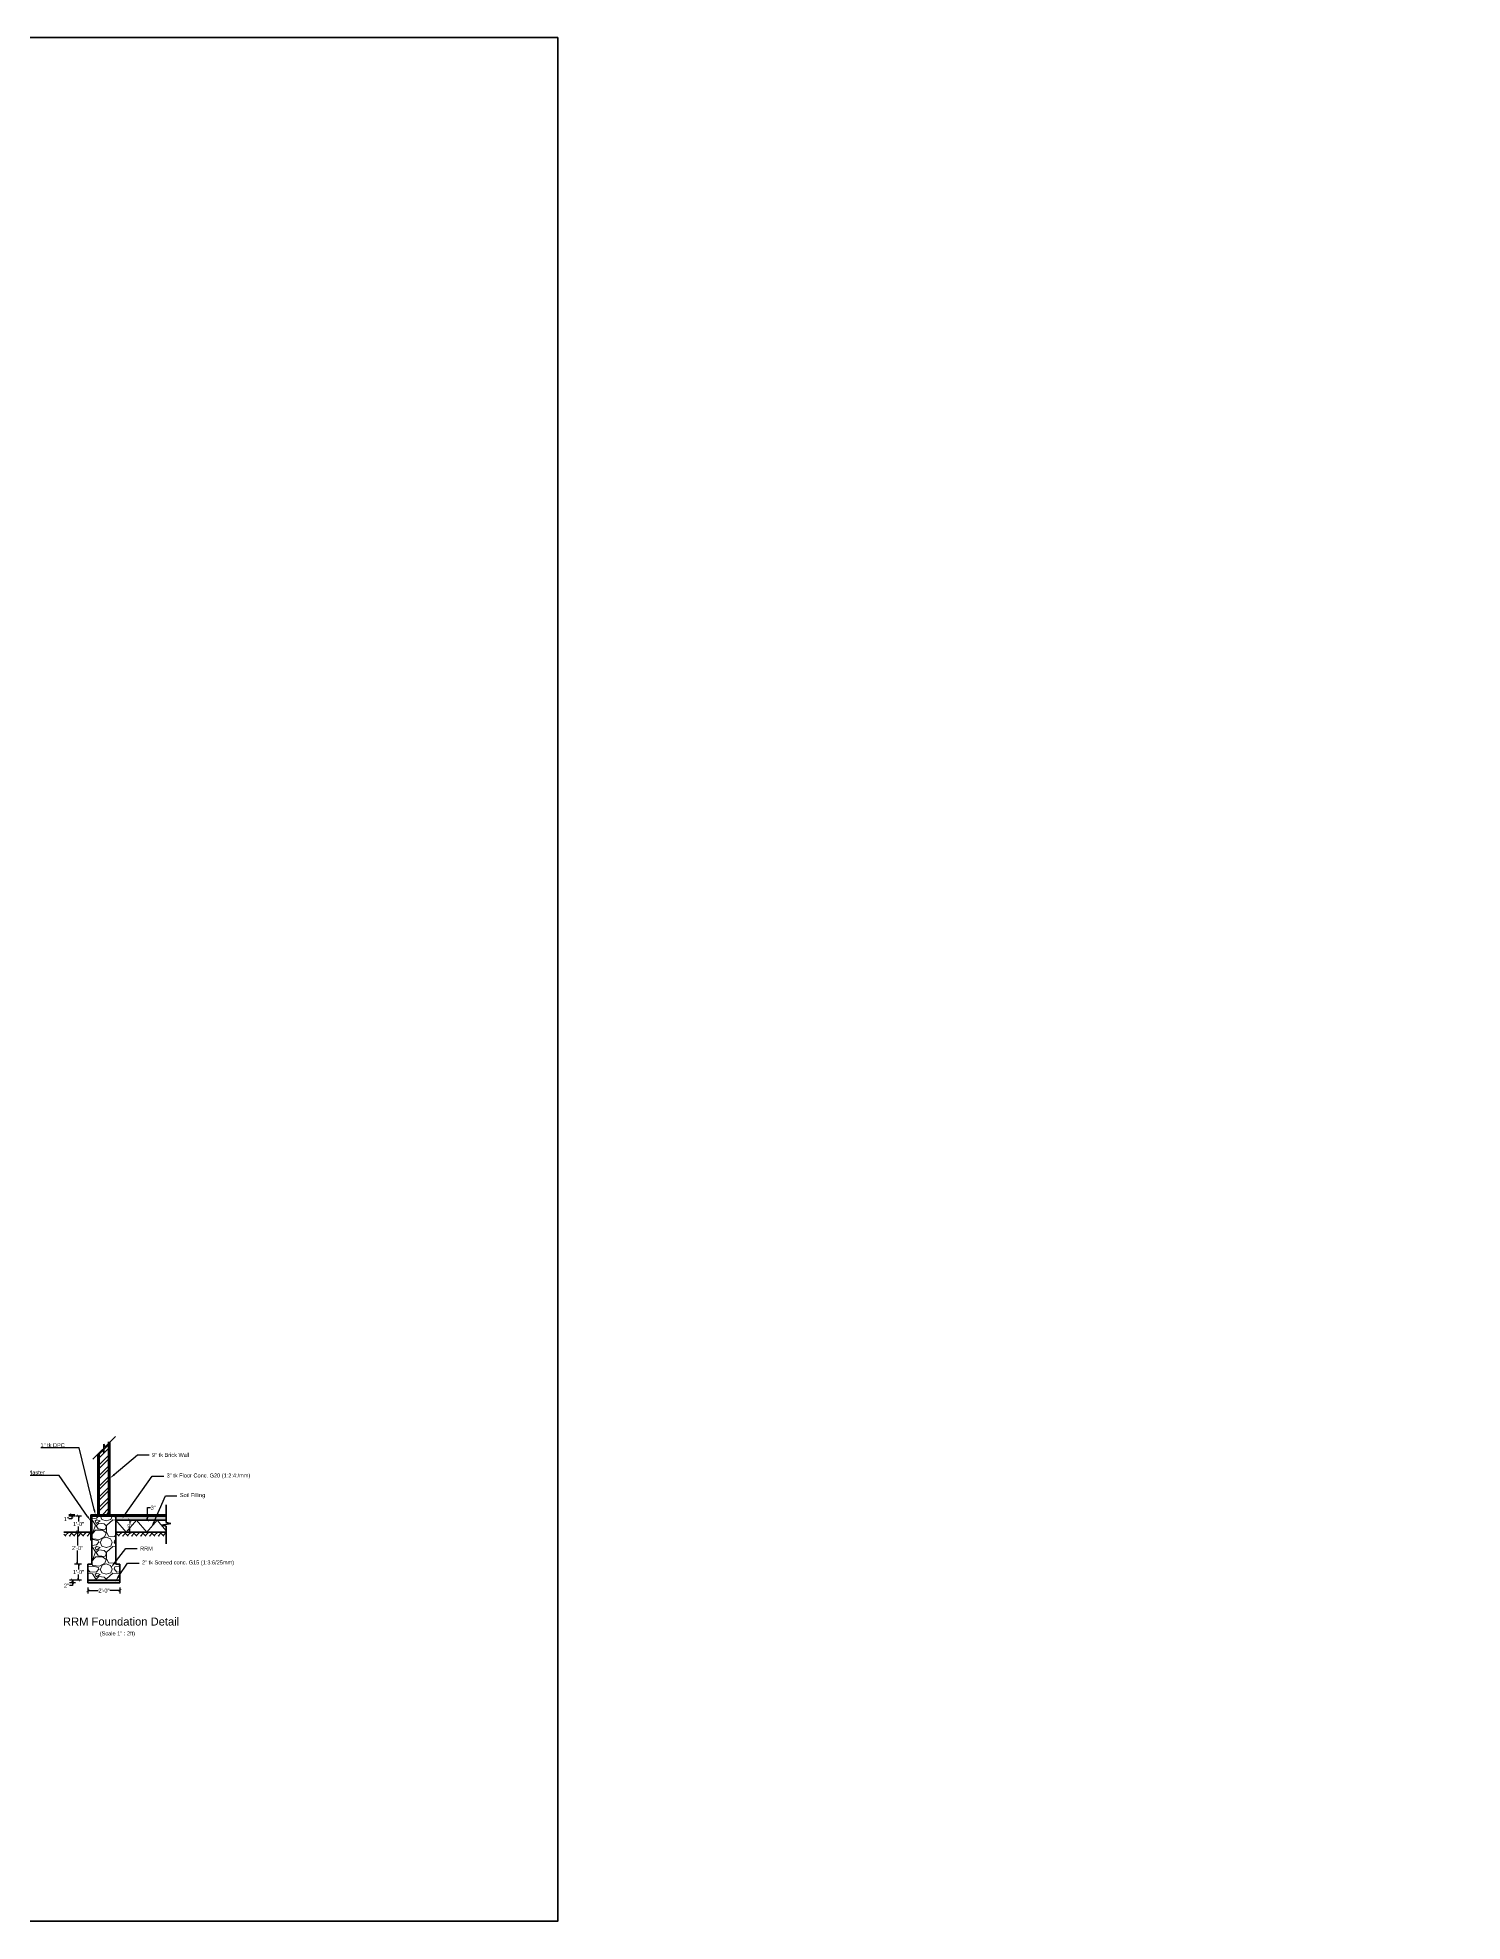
# Model space of a CAD drawing. Header units: inches. Extents: x 1038 to 10322, y 341 to 3837.
# Drawn here: x 2893 to 3961, y 1337 to 2749 of the extents above; entities that cross this region are included whole.
import ezdxf
from ezdxf import colors
from ezdxf.entities.mleader import LeaderData, LeaderLine
from ezdxf.math import Vec2, Vec3

# ---------------------------------------------------------------- set-up
doc = ezdxf.new("R2010")
doc.units = ezdxf.units.IN
doc.header["$MEASUREMENT"] = 0
for name, color, linetype, lineweight in [('Border Box', 1, 'Continuous', 35), ('Dimension', 3, 'Continuous', 20), ('Hatch', 8, 'Continuous', 0), ('Wall', 4, 'Continuous', 35)]:
    doc.layers.add(name, color=color, linetype=linetype, lineweight=lineweight)
doc.layers.add('Text', color=150, linetype='Continuous')
doc.styles.add('3 inch', font='arial.ttf', dxfattribs={"height": 3})
doc.styles.add('3mm', font='arial.ttf', dxfattribs={"height": 0.125})
doc.styles.add('6 inch', font='arial.ttf', dxfattribs={"height": 6})
doc.dimstyles.new('1 to 24 foundation', dxfattribs={"dimscale": 24, "dimtxt": 3, "dimasz": 0.09375, "dimexe": 0.09375, "dimexo": 0.09375, "dimgap": 0.015625, "dimtad": 0, "dimtih": 1, "dimtoh": 1, "dimdec": 0, "dimzin": 3, "dimdsep": 46, "dimlunit": 4, "dimtxsty": '3 inch', "dimblk": 'ARCHTICK', "dimcen": 0.09375, "dimadec": 0, "dimazin": 0, "dimtfac": 1, "dimtdec": 0, "dimtofl": 0, "dimtmove": 0, "dimatfit": 3, "dimfxl": 0.09375, "dimfxlon": 1, "dimtolj": 1, "dimtzin": 0, "dimarcsym": 0})
pattern_1 = [(50, (804.169, 140.8572), (0.71726018, -0.06275213), [0.075, -0.825]), (355, (804.169, 140.8572), (-0.13875133, 0.75219213), [0.06, -0.66]), (100.451444, (804.2288, 140.852), (0.57850885, 0.68944), [0.0637402, -0.70114211]), (46.1842, (804.169, 141.0572), (1.06724133, -0.16551928), [0.1125, -1.2375]), (96.635635, (804.2579, 141.0434), (0.93466195, 0.9741186), [0.09561034, -1.05171376]), (351.184164, (804.169, 141.0572), (0.93466195, 0.9741186), [0.09, -0.99]), (21, (804.269, 141.0072), (0.59690705, -0.40261889), [0.075, -0.825]), (326, (804.269, 141.0072), (0.24331533, 0.72515005), [0.06, -0.66]), (71.451445, (804.31874, 140.97364), (0.84022238, 0.32253115), [0.0637402, -0.70114211]), (37.5, (804.169, 140.8572), (0.012159855, 0.332893854), [0, -0.652, 0, -0.67, 0, -0.6625]), (7.5, (804.169, 140.8572), (0.263069537, 0.39441171), [0, -0.382, 0, -0.637, 0, -0.2525]), (327.5, (803.946, 140.8572), (0.533822436, -0.022554872), [0, -0.25, 0, -0.78, 0, -1.035]), (317.5, (803.846, 140.8572), (0.58318617, 0.10010498), [0, -0.325, 0, -0.518, 0, -0.735])]

# ---------------------------------------------------------------- blocks, each defined once
blk = doc.blocks.new('_ArchTick')
at = {"color": 0, "linetype": 'ByBlock', "const_width": 0.15}
blk.add_lwpolyline([(-0.5, -0.5), (0.5, 0.5)], dxfattribs=at)
blk = doc.blocks.new('*D23')
at = {"layer": 'Defpoints', "color": 0, "transparency": 16777216}
for p in [(2930.5, 1590.7), (2954.5, 1590.7), (2954.5, 1584.8)]:
    blk.add_point(p, dxfattribs=at)
at = {"layer": 'Dimension', "color": 0, "lineweight": -2, "transparency": 16777216}
for p, q in [((2930.5, 1587.1), (2930.5, 1582.6)), ((2930.5, 1584.8), (2938.1, 1584.8)), ((2954.5, 1584.8), (2946.9, 1584.8)), ((2954.5, 1587.1), (2954.5, 1582.6))]:
    blk.add_line(p, q, dxfattribs=at)
at = {"layer": 'Dimension', "color": 0, "lineweight": -2, "transparency": 16777216, "xscale": 2.25, "yscale": 2.25, "zscale": 2.25, "rotation": 180}
blk.add_blockref('_ArchTick', (2930.5, 1584.8), dxfattribs=at)
at = {"layer": 'Dimension', "color": 0, "lineweight": -2, "transparency": 16777216, "xscale": 2.25, "yscale": 2.25, "zscale": 2.25}
blk.add_blockref('_ArchTick', (2954.5, 1584.8), dxfattribs=at)
at = {"layer": 'Dimension', "color": 0, "transparency": 16777216, "insert": (2942.5, 1584.8), "char_height": 3, "attachment_point": 5, "style": '3 inch'}
blk.add_mtext('\\A1;2\'-0"', dxfattribs=at)
blk = doc.blocks.new('*D24')
at = {"layer": 'Defpoints', "color": 0, "transparency": 16777216}
for p in [(2930.5, 1604.7), (2923.5, 1592.7), (2930.5, 1592.7)]:
    blk.add_point(p, dxfattribs=at)
at = {"layer": 'Dimension', "color": 0, "lineweight": -2, "transparency": 16777216}
for p, q in [((2925.7, 1604.7), (2921.2, 1604.7)), ((2923.5, 1604.7), (2923.5, 1600.6)), ((2923.5, 1592.7), (2923.5, 1596.8)), ((2925.7, 1592.7), (2921.2, 1592.7))]:
    blk.add_line(p, q, dxfattribs=at)
at = {"layer": 'Dimension', "color": 0, "lineweight": -2, "transparency": 16777216, "xscale": 2.25, "yscale": 2.25, "zscale": 2.25}
for p, rotation in [((2923.5, 1604.7), 90), ((2923.5, 1592.7), 270)]:
    blk.add_blockref('_ArchTick', p, dxfattribs=dict(at, rotation=rotation))
at = {"layer": 'Dimension', "color": 0, "transparency": 16777216, "insert": (2923.5, 1598.7), "char_height": 3, "attachment_point": 5, "style": '3 inch'}
blk.add_mtext('\\A1;1\'-0"', dxfattribs=at)
blk = doc.blocks.new('*D25')
at = {"layer": 'Defpoints', "color": 0, "transparency": 16777216}
for p in [(2918.9, 1590.7), (2930.5, 1592.7), (2930.5, 1590.7)]:
    blk.add_point(p, dxfattribs=at)
at = {"layer": 'Dimension', "color": 0, "lineweight": -2, "transparency": 16777216}
for p, q in [((2921.1, 1592.7), (2916.6, 1592.7)), ((2921.1, 1590.7), (2916.6, 1590.7)), ((2918.9, 1588.5), (2916.6, 1588.5)), ((2918.9, 1592.7), (2918.9, 1590.7)), ((2918.9, 1590.7), (2918.9, 1588.5))]:
    blk.add_line(p, q, dxfattribs=at)
at = {"layer": 'Dimension', "color": 0, "lineweight": -2, "transparency": 16777216, "xscale": 2.25, "yscale": 2.25, "zscale": 2.25}
for p, rotation in [((2918.9, 1592.7), 90), ((2918.9, 1590.7), 270)]:
    blk.add_blockref('_ArchTick', p, dxfattribs=dict(at, rotation=rotation))
at = {"layer": 'Dimension', "color": 0, "transparency": 16777216, "insert": (2914.5, 1588.5), "char_height": 3, "attachment_point": 5, "style": '3 inch'}
blk.add_mtext('\\A1;2"', dxfattribs=at)
blk = doc.blocks.new('*D26')
at = {"layer": 'Defpoints', "color": 0, "transparency": 16777216}
for p in [(2932.7, 1628.7), (2922.7, 1604.7), (2932.7, 1604.7)]:
    blk.add_point(p, dxfattribs=at)
at = {"layer": 'Dimension', "color": 0, "lineweight": -2, "transparency": 16777216}
for p, q in [((2925, 1628.7), (2920.5, 1628.7)), ((2922.7, 1628.7), (2922.7, 1618.6)), ((2922.7, 1604.7), (2922.7, 1614.8)), ((2925, 1604.7), (2920.5, 1604.7))]:
    blk.add_line(p, q, dxfattribs=at)
at = {"layer": 'Dimension', "color": 0, "lineweight": -2, "transparency": 16777216, "xscale": 2.25, "yscale": 2.25, "zscale": 2.25}
for p, rotation in [((2922.7, 1628.7), 90), ((2922.7, 1604.7), 270)]:
    blk.add_blockref('_ArchTick', p, dxfattribs=dict(at, rotation=rotation))
at = {"layer": 'Dimension', "color": 0, "transparency": 16777216, "insert": (2922.7, 1616.7), "char_height": 3, "attachment_point": 5, "style": '3 inch'}
blk.add_mtext('\\A1;2\'-0"', dxfattribs=at)
blk = doc.blocks.new('*D27')
at = {"layer": 'Defpoints', "color": 0, "transparency": 16777216}
for p in [(2933.5, 1640.7), (2923.5, 1628.7), (2933.5, 1628.7)]:
    blk.add_point(p, dxfattribs=at)
at = {"layer": 'Dimension', "color": 0, "lineweight": -2, "transparency": 16777216}
for p, q in [((2925.7, 1640.7), (2921.2, 1640.7)), ((2923.5, 1640.7), (2923.5, 1636.6)), ((2925.7, 1628.7), (2921.2, 1628.7)), ((2923.5, 1628.7), (2923.5, 1632.8))]:
    blk.add_line(p, q, dxfattribs=at)
at = {"layer": 'Dimension', "color": 0, "lineweight": -2, "transparency": 16777216, "xscale": 2.25, "yscale": 2.25, "zscale": 2.25}
for p, rotation in [((2923.5, 1640.7), 90), ((2923.5, 1628.7), 270)]:
    blk.add_blockref('_ArchTick', p, dxfattribs=dict(at, rotation=rotation))
at = {"layer": 'Dimension', "color": 0, "transparency": 16777216, "insert": (2923.5, 1634.7), "char_height": 3, "attachment_point": 5, "style": '3 inch'}
blk.add_mtext('\\A1;1\'-0"', dxfattribs=at)
blk = doc.blocks.new('*D28')
at = {"layer": 'Defpoints', "color": 0, "transparency": 16777216}
for p in [(2918.5, 1640.7), (2933.5, 1641.7), (2933.5, 1640.7)]:
    blk.add_point(p, dxfattribs=at)
at = {"layer": 'Dimension', "color": 0, "lineweight": -2, "transparency": 16777216}
for p, q in [((2920.8, 1641.7), (2916.3, 1641.7)), ((2920.8, 1640.7), (2916.3, 1640.7)), ((2918.5, 1638.5), (2916.3, 1638.5)), ((2918.5, 1641.7), (2918.5, 1640.7)), ((2918.5, 1640.7), (2918.5, 1638.5))]:
    blk.add_line(p, q, dxfattribs=at)
at = {"layer": 'Dimension', "color": 0, "lineweight": -2, "transparency": 16777216, "xscale": 2.25, "yscale": 2.25, "zscale": 2.25}
for p, rotation in [((2918.5, 1641.7), 90), ((2918.5, 1640.7), 270)]:
    blk.add_blockref('_ArchTick', p, dxfattribs=dict(at, rotation=rotation))
at = {"layer": 'Dimension', "color": 0, "transparency": 16777216, "insert": (2914.3, 1638.5), "char_height": 3, "attachment_point": 5, "style": '3 inch'}
blk.add_mtext('\\A1;1"', dxfattribs=at)
blk = doc.blocks.new('*D29')
at = {"layer": 'Defpoints', "color": 0, "transparency": 16777216}
for p in [(2961.9, 1637.7), (2961.9, 1628.7), (2961.9, 1628.7)]:
    blk.add_point(p, dxfattribs=at)
at = {"layer": 'Dimension', "color": 0, "lineweight": -2, "transparency": 16777216}
for p, q in [((2961.9, 1637.7), (2964.1, 1637.7)), ((2961.9, 1637.7), (2961.9, 1635.1)), ((2961.9, 1628.7), (2961.9, 1631.3)), ((2961.9, 1628.7), (2964.1, 1628.7))]:
    blk.add_line(p, q, dxfattribs=at)
at = {"layer": 'Dimension', "color": 0, "lineweight": -2, "transparency": 16777216, "xscale": 2.25, "yscale": 2.25, "zscale": 2.25}
for p, rotation in [((2961.9, 1637.7), 90), ((2961.9, 1628.7), 270)]:
    blk.add_blockref('_ArchTick', p, dxfattribs=dict(at, rotation=rotation))
at = {"layer": 'Dimension', "color": 0, "transparency": 16777216, "insert": (2961.9, 1633.2), "char_height": 3, "attachment_point": 5, "style": '3 inch'}
blk.add_mtext('\\A1;9"', dxfattribs=at)
blk = doc.blocks.new('*D30')
at = {"layer": 'Defpoints', "color": 0, "transparency": 16777216}
for p in [(2970.3, 1640.7), (2970.3, 1637.7), (2975.1, 1637.7)]:
    blk.add_point(p, dxfattribs=at)
at = {"layer": 'Dimension', "color": 0, "lineweight": -2, "transparency": 16777216}
for p, q in [((2972.8, 1640.7), (2977.3, 1640.7)), ((2975.1, 1640.7), (2975.1, 1647)), ((2975.1, 1647), (2977.3, 1647)), ((2975.1, 1637.7), (2975.1, 1640.7)), ((2972.8, 1637.7), (2977.3, 1637.7))]:
    blk.add_line(p, q, dxfattribs=at)
at = {"layer": 'Dimension', "color": 0, "lineweight": -2, "transparency": 16777216, "xscale": 2.25, "yscale": 2.25, "zscale": 2.25}
for p, rotation in [((2975.1, 1640.7), 90), ((2975.1, 1637.7), 270)]:
    blk.add_blockref('_ArchTick', p, dxfattribs=dict(at, rotation=rotation))
at = {"layer": 'Dimension', "color": 0, "transparency": 16777216, "insert": (2979.4, 1647), "char_height": 3, "attachment_point": 5, "style": '3 inch'}
blk.add_mtext('\\A1;3"', dxfattribs=at)

msp = doc.modelspace()

# ---------------------------------------------------------------- hatches: boundary and pattern name
at = {"layer": 'Hatch'}
h = msp.add_hatch(color=256, dxfattribs=at)
h.dxf.hatch_style = 1
h.paths.add_polyline_path([(2939, 1688.1), (2938, 1687.1), (2938, 1641.7), (2939, 1641.7)])
h.paths.add_polyline_path([(2947, 1696.2), (2946, 1695.2), (2946, 1641.7), (2947, 1641.7)])
h.paths.add_polyline_path([(2982.4, 1641.7), (2933.5, 1641.7), (2933.5, 1640.7), (2982, 1640.7)])
h.paths.add_polyline_path([(2989.2, 1641.7), (2982.4, 1641.7), (2982, 1640.7), (2989.2, 1640.7)])
h = msp.add_hatch(dxfattribs=at)
h.set_pattern_fill('ANSI32', color=256, scale=15)
h.set_pattern_definition([(45, (804.169, 140.857), (-3.977476, 3.977476), []), (45, (806.8206, 140.857), (-3.977476, 3.977476), [])])
h.paths.add_polyline_path([(2946, 1695.2), (2943.2, 1692.4), (2942.5, 1694.5), (2942.5, 1687.9), (2941.7, 1690.9), (2939, 1688.1), (2939, 1641.7), (2946, 1641.7)])
h = msp.add_hatch(dxfattribs=at)
h.set_pattern_fill('GRAVEL', color=256, scale=20)
h.set_pattern_definition([(228.01279, (818.569, 160.8572), (-160, -180), [2.69072, -266.38176]), (184.96974, (816.769, 158.8572), (240, 20), [4.61736, -457.1185]), (132.510447, (812.169, 158.4572), (200, -220), [3.25576, -322.32065]), (267.27369, (804.369, 153.4572), (20, 400), [4.20476, -416.27116]), (292.833654, (804.169, 149.2572), (-100, 240), [4.1231, -408.18746]), (357.27369, (805.769, 145.4572), (-400, 20), [4.20476, -416.27116]), (37.69424, (809.969, 145.2572), (-260, -200), [5.56058, -550.49697]), (72.25533, (814.369, 148.6572), (140, 440), [5.24976, -519.72643]), (121.429566, (815.969, 153.6572), (-160, 260), [4.219, -417.68146]), (175.23636, (813.769, 157.2572), (220, -20), [4.81664, -236.01525]), (222.397438, (808.969, 157.6572), (-240, -220), [6.22896, -616.6675]), (138.814075, (824.169, 153.2572), (-140, 120), [2.12602, -210.4769]), (171.469234, (822.569, 154.6572), (260, -40), [4.04474, -400.43023]), (225, (818.569, 155.257), (-2e-15, -20), [2.82842, -25.45585]), (203.19859, (817.169, 157.6572), (100, 40), [1.52316, -150.7923]), (291.80141, (815.769, 157.0572), (-20, 60), [2.15406, -105.54924]), (30.96376, (816.569, 155.0572), (60, 40), [3.49858, -113.12046]), (161.56505, (819.569, 156.857), (40, -20), [2.52982, -60.71573]), (16.38954, (804.169, 157.0572), (200, 60), [3.544, -350.8569]), (70.346176, (807.569, 158.0572), (-80, -220), [2.97322, -294.34815]), (293.19859, (819.569, 160.8572), (-40, 100), [3.0463, -149.26916]), (343.61046, (820.769, 158.0572), (-200, 60), [3.544, -350.8569]), (339.44395, (804.169, 144.6572), (-100, 40), [3.4176, -167.46247]), (294.77514, (807.369, 143.4572), (-100, 220), [2.86356, -283.49286]), (66.80141, (819.769, 140.8572), (40, 100), [3.0463, -149.26916]), (17.354025, (820.969, 143.6572), (-260, -80), [3.35262, -331.90847]), (69.44395, (809.969, 140.8572), (-40, -100), [1.7088, -169.17127]), (101.30993, (818.569, 140.857), (-20, 80), [1.0198, -100.96059]), (165.96376, (818.369, 141.857), (60, -20), [4.1231, -78.33901]), (186.009006, (814.369, 142.8572), (200, 20), [3.821, -378.27846]), (303.69007, (816.569, 153.257), (-20, 40), [2.88444, -69.22659]), (353.157227, (818.169, 150.8572), (340, -40), [5.03588, -498.55125]), (60.9454, (823.169, 150.2572), (-80, -140), [2.05912, -203.85348]), (90, (824.169, 152.057), (-20, 20), [1.2, -18.8]), (120.25644, (813.969, 143.4572), (80, -140), [2.77848, -275.0704]), (48.01279, (812.569, 145.8572), (160, 180), [5.38144, -263.69104]), (0, (816.169, 149.857), (20, 20), [5.2, -14.8]), (325.304846, (821.369, 149.8572), (200, -140), [3.16228, -313.06549]), (254.0546, (823.969, 148.0572), (-20, -80), [2.91204, -142.69016]), (207.645975, (823.169, 145.2572), (-380, -200), [4.7413, -469.38948]), (175.42608, (818.969, 143.0572), (-260, 20), [5.01598, -496.58147])])
h.paths.add_polyline_path([(2933.5, 1604.7), (2930.5, 1604.7), (2930.5, 1592.7), (2954.5, 1592.7), (2954.5, 1604.7), (2951.5, 1604.7), (2951.5, 1640.7), (2933.5, 1640.7)])
h = msp.add_hatch(dxfattribs=at)
h.set_pattern_fill('AR-CONC', color=256, scale=0.1)
h.set_pattern_definition(pattern_1)
h.paths.add_polyline_path([(2951.5, 1640.7), (2951.5, 1637.7), (2989.2, 1637.7), (2989.2, 1640.7)])
h = msp.add_hatch(dxfattribs=at)
h.set_pattern_fill('AR-HBONE', color=256, scale=0.59)
h.set_pattern_definition([(45, (804.169, 140.8572), (0, 3.337544), [7.08, -2.36]), (135, (805.8378, 142.526), (3e-16, 3.337544), [7.08, -2.36])])
h.paths.add_polyline_path([(2933.5, 1628.7), (2912.5, 1628.7), (2912.5, 1625.7), (2933.5, 1625.7)])
h.paths.add_polyline_path([(2989.2, 1628.7), (2951.5, 1628.7), (2951.5, 1625.7), (2989.2, 1625.7)])
h = msp.add_hatch(dxfattribs=at)
h.set_pattern_fill('AR-CONC', color=256, scale=0.1)
h.set_pattern_definition(pattern_1)
h.paths.add_polyline_path([(2954.5, 1592.7), (2930.5, 1592.7), (2930.5, 1590.7), (2954.5, 1590.7)])

# ---------------------------------------------------------------- linework, layer by layer
at = {"layer": 'Border Box'}
msp.add_lwpolyline([(1038.3, 2749), (3282.6, 2749), (3282.6, 1336.9), (1038.3, 1336.9)], close=True, dxfattribs=at)
at = {"layer": 'Hatch'}
for p, q in [((2951.5, 1637.7), (2959.2, 1628.7)), ((2966.9, 1637.7), (2959.2, 1628.7)), ((2966.9, 1637.7), (2974.6, 1628.7)), ((2982.3, 1637.7), (2974.6, 1628.7)), ((2982.3, 1637.7), (2989.2, 1629.7))]:
    msp.add_line(p, q, dxfattribs=at)
at = {"layer": 'Wall'}
for p, q in [((2943.2, 1692.4), (2951.1, 1700.4)), ((2946, 1641.7), (2946, 1696.2)), ((2947, 1641.7), (2947, 1696.2)), ((2934.2, 1683.4), (2941.7, 1690.9)), ((2938, 1641.7), (2938, 1687.1)), ((2939, 1641.7), (2939, 1688.1)), ((2941.7, 1690.9), (2942.5, 1687.9)), ((2942.5, 1687.9), (2942.5, 1694.5)), ((2942.5, 1694.5), (2943.2, 1692.4)), ((2932.7, 1622.7), (2932.7, 1641.7)), ((2932.7, 1641.7), (2933.5, 1641.7)), ((2933.5, 1604.7), (2933.5, 1641.7)), ((2933.5, 1641.7), (2989.2, 1641.7)), ((2933.5, 1640.7), (2989.2, 1640.7)), ((2951.5, 1604.7), (2951.5, 1640.7)), ((2989.2, 1649.1), (2989.2, 1635.9)), ((2912.5, 1628.7), (2932.7, 1628.7)), ((2951.5, 1637.7), (2989.2, 1637.7)), ((2951.5, 1628.7), (2989.2, 1628.7)), ((2992.7, 1635.2), (2985.8, 1633.9)), ((2985.8, 1633.9), (2989.2, 1633.1)), ((2989.2, 1635.9), (2992.7, 1635.2)), ((2989.2, 1633.1), (2989.2, 1619.8)), ((2932.7, 1622.7), (2933.5, 1622.7)), ((2930.5, 1604.7), (2933.5, 1604.7)), ((2930.5, 1590.7), (2930.5, 1604.7)), ((2951.5, 1604.7), (2954.5, 1604.7)), ((2954.5, 1590.7), (2954.5, 1604.7)), ((2930.5, 1592.7), (2954.5, 1592.7)), ((2930.5, 1590.7), (2954.5, 1590.7))]:
    msp.add_line(p, q, dxfattribs=at)

# ---------------------------------------------------------------- texts
at = {"layer": 'Text', "attachment_point": 1}
for s, width, gutter_width, insert, char_height, style in [('RRM Foundation Detail', 115.531, 30, (2911.8, 1564.6), 6, '6 inch'), ('(Scale 1" : 2ft)', 47.845, 15, (2939.4, 1554.2), 3, '3 inch')]:
    msp.add_mtext_dynamic_manual_height_columns(s, width=width, gutter_width=gutter_width, heights=[0], dxfattribs=dict(at, insert=insert, char_height=char_height, style=style))

# ---------------------------------------------------------------- dimensions: what is measured, and where the dimension line sits
at = {"layer": 'Dimension'}
for base, p1, p2, picture, middle in [((2918.5, 1640.7), (2933.5, 1641.7), (2933.5, 1640.7), '*D28', (2914.3, 1638.5)), ((2923.5, 1628.7), (2933.5, 1640.7), (2933.5, 1628.7), '*D27', (2923.5, 1634.7)), ((2961.9, 1628.7), (2961.9, 1637.7), (2961.9, 1628.7), '*D29', (2961.9, 1633.2)), ((2922.7, 1604.7), (2932.7, 1628.7), (2932.7, 1604.7), '*D26', (2922.7, 1616.7)), ((2918.9, 1590.7), (2930.5, 1592.7), (2930.5, 1590.7), '*D25', (2914.5, 1588.5))]:
    dim = msp.add_linear_dim(base=base, p1=p1, p2=p2, angle=90, dimstyle='1 to 24 foundation', dxfattribs=at)
    dim.commit()
    dim.dimension.update_dxf_attribs({"geometry": picture, "text_midpoint": middle})
for base, p1, p2, picture, middle in [((2975.1, 1637.7), (2970.3, 1640.7), (2970.3, 1637.7), '*D30', (2979.4, 1647)), ((2923.5, 1592.7), (2930.5, 1604.7), (2930.5, 1592.7), '*D24', (2923.5, 1598.7))]:
    dim = msp.add_linear_dim(base=base, p1=p1, p2=p2, angle=90, dimstyle='1 to 24 foundation', dxfattribs=at)
    dim.commit()
    dim.dimension.update_dxf_attribs({"geometry": picture, "text_midpoint": middle, "dimtype": 160})
dim = msp.add_linear_dim(base=(2954.5, 1584.8), p1=(2930.5, 1590.7), p2=(2954.5, 1590.7), dimstyle='1 to 24 foundation', dxfattribs=at)
dim.commit()
dim.dimension.update_dxf_attribs({"geometry": '*D23', "text_midpoint": (2942.5, 1584.8), "dimtype": 160})

# ---------------------------------------------------------------- leaders
at = {"layer": 'Text'}
ml = msp.add_multileader_mtext('Standard', dxfattribs=at)
ml.set_content('1" tk DPC', color=256, style='3mm')
ml.set_leader_properties()
ml.build(insert=Vec2(0, 0))
ml.multileader.update_dxf_attribs({"text_right_attachment_type": 6, "dogleg_length": 0.36, "arrow_head_size": 4.32, "scale": 24})
ctx = ml.context
ctx.base_point, ctx.scale, ctx.char_height, ctx.arrow_head_size, ctx.landing_gap_size, ctx.plane_origin = Vec3(2902.6, 1693.8), 24, 3, 4.32, 2.16, Vec3(2843.1, 1697.1)
ctx.right_attachment, ctx.text_align_type = 6, 2
notes = []
notes.append((ctx, [(0, (1, 1, 0), (2924, 1691.7), (-1, 0), 8.64, [(0, [(2936.2, 1641.4)], 0, [])])]))
ctx.mtext.insert, ctx.mtext.width, ctx.mtext.defined_height, ctx.mtext.alignment, ctx.mtext.flow_direction = Vec3(2913.2, 1695.3), 12.883, 6.31, 3, 5
ml = msp.add_multileader_mtext('Standard', dxfattribs=at)
ml.set_content('9" tk Brick Wall', color=256, style='3mm')
ml.set_leader_properties()
ml.build(insert=Vec2(0, 0))
ml.multileader.update_dxf_attribs({"text_right_attachment_type": 6, "dogleg_length": 0.36, "arrow_head_size": 4.32, "scale": 24})
ctx = ml.context
ctx.base_point, ctx.scale, ctx.char_height, ctx.arrow_head_size, ctx.landing_gap_size, ctx.plane_origin = Vec3(2976.3, 1686.5), 24, 3, 4.32, 2.16, Vec3(2980.2, 1680.1)
ctx.right_attachment = 6
notes.append((ctx, [(0, (1, 1, 0), (2967.7, 1686.5), (1, 0), 8.64, [(0, [(2947, 1669)], 0, [])])]))
ctx.mtext.insert, ctx.mtext.width, ctx.mtext.defined_height, ctx.mtext.flow_direction = Vec3(2978.5, 1688), 64.6, 3.96, 5
ml = msp.add_multileader_mtext('Standard', dxfattribs=at)
ml.set_content('Plinth Plaster', color=256, style='3mm')
ml.set_leader_properties()
ml.build(insert=Vec2(0, 0))
ml.multileader.update_dxf_attribs({"text_right_attachment_type": 6, "dogleg_length": 0.36, "arrow_head_size": 4.32, "scale": 24})
ctx = ml.context
ctx.base_point, ctx.scale, ctx.char_height, ctx.arrow_head_size, ctx.landing_gap_size, ctx.plane_origin = Vec3(2883.2, 1673.2), 24, 3, 4.32, 2.16, Vec3(2853.4, 1674.8)
ctx.right_attachment, ctx.text_align_type = 6, 2
notes.append((ctx, [(0, (1, 1, 0), (2908.9, 1671.2), (-1, 0), 8.64, [(0, [(2932.7, 1636.8)], 0, [])])]))
ctx.mtext.insert, ctx.mtext.width, ctx.mtext.defined_height, ctx.mtext.alignment, ctx.mtext.flow_direction = Vec3(2898.1, 1674.8), 22.928, 4.9, 3, 5
ml = msp.add_multileader_mtext('Standard', dxfattribs=at)
ml.set_content('3" tk Floor Conc. G20 (1:2:4:/mm)', color=256, style='3mm')
ml.set_leader_properties()
ml.build(insert=Vec2(0, 0))
ml.multileader.update_dxf_attribs({"text_right_attachment_type": 6, "dogleg_length": 0.36, "arrow_head_size": 4.32, "scale": 24})
ctx = ml.context
ctx.base_point, ctx.scale, ctx.char_height, ctx.arrow_head_size, ctx.landing_gap_size, ctx.plane_origin = Vec3(2987.3, 1670.6), 24, 3, 4.32, 2.16, Vec3(2983.6, 1666.9)
ctx.right_attachment = 6
notes.append((ctx, [(0, (1, 1, 0), (2978.7, 1670.6), (1, 0), 8.64, [(0, [(2956.3, 1638.9)], 0, [])])]))
ctx.mtext.insert, ctx.mtext.width, ctx.mtext.defined_height, ctx.mtext.flow_direction = Vec3(2989.5, 1672.6), 76.725, 5.44, 5
ml = msp.add_multileader_mtext('Standard', dxfattribs=at)
ml.set_content('Soil Filling', color=256, style='3mm')
ml.set_leader_properties()
ml.build(insert=Vec2(0, 0))
ml.multileader.update_dxf_attribs({"text_right_attachment_type": 6, "dogleg_length": 0.36, "arrow_head_size": 4.32, "scale": 24})
ctx = ml.context
ctx.base_point, ctx.scale, ctx.char_height, ctx.arrow_head_size, ctx.landing_gap_size, ctx.plane_origin = Vec3(2997.2, 1655.9), 24, 3, 4.32, 2.16, Vec3(2999.4, 1657.9)
ctx.right_attachment = 6
notes.append((ctx, [(0, (1, 1, 0), (2988.6, 1655.9), (1, 0), 8.64, [(0, [(2978, 1631.5)], 0, [])])]))
ctx.mtext.insert, ctx.mtext.width, ctx.mtext.defined_height, ctx.mtext.flow_direction = Vec3(2999.4, 1657.9), 37.339, 4.26, 5
ml = msp.add_multileader_mtext('Standard', dxfattribs=at)
ml.set_content('RRM', color=256, style='3mm')
ml.set_leader_properties()
ml.build(insert=Vec2(0, 0))
ml.multileader.update_dxf_attribs({"text_right_attachment_type": 6, "dogleg_length": 0.36, "arrow_head_size": 4.32, "scale": 24})
ctx = ml.context
ctx.base_point, ctx.scale, ctx.char_height, ctx.arrow_head_size, ctx.landing_gap_size, ctx.plane_origin = Vec3(2967.4, 1616.3), 24, 3, 4.32, 2.16, Vec3(2969.6, 1613.5)
ctx.right_attachment = 6
notes.append((ctx, [(0, (1, 1, 0), (2958.8, 1616.3), (1, 0), 8.64, [(0, [(2947.6, 1601.8)], 0, [])])]))
ctx.mtext.insert, ctx.mtext.width, ctx.mtext.defined_height, ctx.mtext.flow_direction = Vec3(2969.6, 1617.8), 19.016, 4.66, 5
ml = msp.add_multileader_mtext('Standard', dxfattribs=at)
ml.set_content('2" tk Screed conc. G15 (1:3:6/25mm)', color=256, style='3mm')
ml.set_leader_properties()
ml.build(insert=Vec2(0, 0))
ml.multileader.update_dxf_attribs({"text_right_attachment_type": 6, "dogleg_length": 0.36, "arrow_head_size": 4.32, "scale": 24})
ctx = ml.context
ctx.base_point, ctx.scale, ctx.char_height, ctx.arrow_head_size, ctx.landing_gap_size, ctx.plane_origin = Vec3(2968.8, 1605.4), 24, 3, 4.32, 2.16, Vec3(2965.4, 1602.3)
ctx.right_attachment = 6
notes.append((ctx, [(0, (1, 1, 0), (2960.2, 1605.4), (1, 0), 8.64, [(0, [(2951.1, 1591.7)], 0, [])])]))
ctx.mtext.insert, ctx.mtext.width, ctx.mtext.defined_height, ctx.mtext.flow_direction = Vec3(2971, 1607.4), 39.37, 9.42, 5
for ctx, leaders in notes:
    for number, flags, end, landing, length, lines in leaders:
        leader = LeaderData()
        leader.index, (leader.has_last_leader_line, leader.has_dogleg_vector, leader.attachment_direction) = number, flags
        leader.last_leader_point, leader.dogleg_vector, leader.dogleg_length = Vec3(end), Vec3(landing), length
        for number, points, colour, breaks in lines:
            line = LeaderLine()
            line.index, line.vertices, line.color, line.breaks = number, Vec3.list(points), colors.encode_raw_color(colour), breaks
            leader.lines.append(line)
        ctx.leaders.append(leader)

doc.saveas('drawing.dxf')
